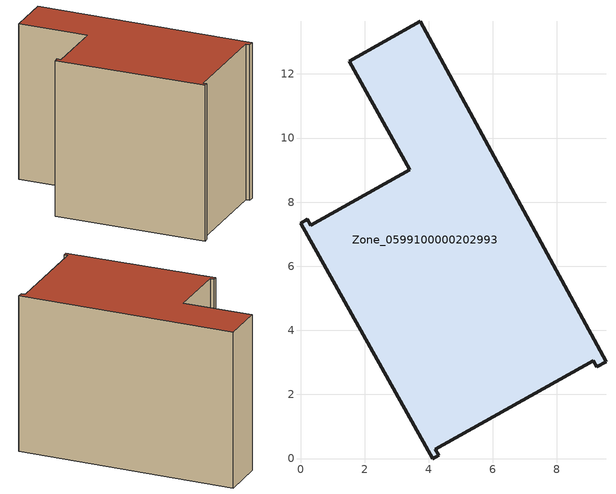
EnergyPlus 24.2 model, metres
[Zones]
Zone_0599100000202993
 floor ground (C_G): 3.74,13.64 9.53,3.02 9.25,2.87 9.14,3.06 4.21,0.3 4.32,0.11 4.13,0 0,7.35 0.21,7.47 0.32,7.28 3.41,9.02 1.52,12.4 z0
 wall outside (C_F): 4.13,0 4.32,0.11 4.21,0.3 9.14,3.06 9.25,2.87 9.53,3.02 3.74,13.64 1.52,12.4 3.41,9.02 0.32,7.28 0.21,7.47 0,7.35 4.13,0 z0:8.73
 roof outside (C_R): 0.21,7.47 0,7.35 4.13,0 4.32,0.11 4.21,0.3 9.14,3.06 9.25,2.87 9.53,3.02 3.74,13.64 1.52,12.4 3.41,9.02 0.32,7.28 z8.73
[BUILDING]
Pand.0599100000202993: North Axis=0; Terrain=City; Loads Convergence Tolerance Value=0.04; Temperature Convergence Tolerance Value=0.4; Solar Distribution=FullExterior; Maximum Number of Warmup Days=25; Minimum Number of Warmup Days=1
[Site:Location]
Rotterdam.The.Hague.AP_ZH_NLD Design_Conditions: Latitude=51.96; Longitude=4.45; Time Zone=1; Elevation=-4.5
[SITE:GROUNDTEMPERATURE:BUILDINGSURFACE]
18, 18, 18, 18, 18, 18, 18, 18, 18, 18, 18, 18
[MATERIAL] Thermal Absorptance=0.9; Solar Absorptance=0.7; Visible Absorptance=0.7
Name | Roughness | Thickness | Conductivity | Density | Specific Heat
G.TI.1965-1974 | MediumSmooth | 0.15 | 0.882353 | 540 | 1210
F.TI.1965-1974 | Rough | 0.3 | 0.697674 | 1920 | 840
R.TI.1965-1974 | MediumRough | 0.2 | 0.232558 | 1500 | 1000
[CONSTRUCTION]
C_G: G.TI.1965-1974
C_F: F.TI.1965-1974
C_R: R.TI.1965-1974
[ZONE]
Zone_0599100000202993: Type=1; Multiplier=1; Ceiling Height=Autocalculate; Volume=Autocalculate; Floor Area=autocalculate; Part of Total Floor Area=Yes
[ZONEINFILTRATION:DESIGNFLOWRATE]
Infil_Zone_0599100000202993: Zone or ZoneList or Space or SpaceList=Zone_0599100000202993; Schedule=AlwaysOn; Design Flow Rate Calculation Method=Flow/Area; Flow Rate per Floor Area=0.003; Constant Term Coefficient=1; Temperature Term Coefficient=0; Velocity Term Coefficient=0; Velocity Squared Term Coefficient=0
[HVACTEMPLATE:ZONE:IDEALLOADSAIRSYSTEM]
Zone_0599100000202993: Maximum Heating Supply Air Temperature=50; Minimum Cooling Supply Air Temperature=13; Maximum Heating Supply Air Humidity Ratio=0.0156; Minimum Cooling Supply Air Humidity Ratio=0.0077; Heating Limit=NoLimit; Cooling Limit=NoLimit; Dehumidification Control Type=ConstantSensibleHeatRatio; Cooling Sensible Heat Ratio=0.7; Dehumidification Setpoint=60; Humidification Control Type=None; Humidification Setpoint=30; Outdoor Air Method=None; Outdoor Air Flow Rate per Person=0.00944; Outdoor Air Flow Rate per Zone Floor Area=0; Outdoor Air Flow Rate per Zone=0; Demand Controlled Ventilation Type=None; Outdoor Air Economizer Type=NoEconomizer; Heat Recovery Type=None; Sensible Heat Recovery Effectiveness=0.7; Latent Heat Recovery Effectiveness=0.65
[ZONECONTROL:THERMOSTAT]
ThermostatControl_Zone_0599100000202993: Zone or ZoneList=Zone_0599100000202993; Control Type Schedule=DualSetpointControlType; Control 1=Thermostat_Zone_0599100000202993; Temperature Difference Between Cutout And Setpoint=0
[THERMOSTATSETPOINT:DUALSETPOINT]
Thermostat_Zone_0599100000202993: Heating Setpoint Temperature Schedule=HeatingSetpoint_Zone_0599100000202993; Cooling Setpoint Temperature Schedule=CoolingSetpoint_Zone_0599100000202993
[SCHEDULE:COMPACT]
HeatingSetpoint_Zone_0599100000202993: Through: 12/31, For: AllDays, Until: 24:00, 21
CoolingSetpoint_Zone_0599100000202993: Through: 12/31, For: AllDays, Until: 24:00, 24
DualSetpointControlType: Through: 12/31, For: AllDays, Until: 24:00, 4
AlwaysOn: Through: 12/31, For: AllDays, Until: 24:00, 1
